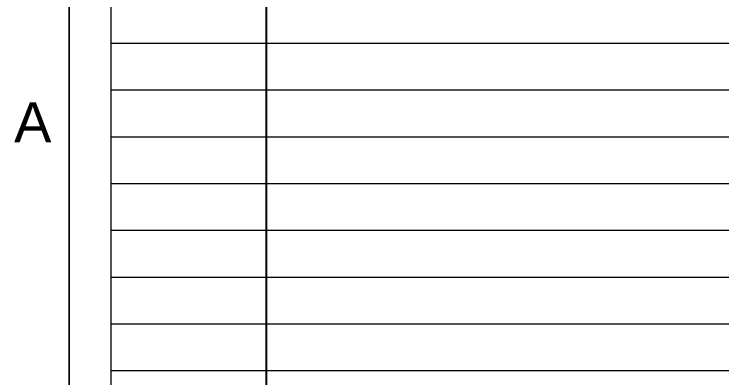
# Model space of a CAD drawing. Header units: inches. Extents: x 0.9 to 36.3, y 0.7 to 23.3.
# Drawn here: x 0.856 to 4.447, y 2.561 to 4.407 of the extents above; entities that cross this region are included whole.
import ezdxf

# ---------------------------------------------------------------- set-up
doc = ezdxf.new("R2010")
doc.units = ezdxf.units.IN
doc.layers.add('Legends', color=250, linetype='Continuous')
doc.layers.add('PDF_Text', color=7, linetype='Continuous')
doc.layers.add('PDF_Geometry', color=7, linetype='Continuous', lineweight=9, true_color=0x777777)
doc.styles.add('PDF GillSansMTCondensed', font='arial.ttf')

msp = doc.modelspace()

# ---------------------------------------------------------------- linework, layer by layer
at = {"layer": 'Legends', "lineweight": 20}
msp.add_line((1.3486, 1.1714), (1.3486, 8.0555), dxfattribs=at)
at = {"layer": 'Legends'}
msp.add_line((2.1352, 7.8205), (2.1352, 1.8858), dxfattribs=at)
at = {"layer": 'Legends', "lineweight": 20}
for points in [[(1.3486, 4.259), (6.265, 4.259)], [(1.3486, 4.0223), (6.265, 4.0223)], [(1.3486, 3.784), (6.265, 3.784)], [(1.3486, 3.5474), (6.265, 3.5474)], [(1.3486, 3.3107), (6.265, 3.3107)], [(1.3486, 3.0724), (6.265, 3.0724)], [(1.3486, 2.8357), (6.265, 2.8357)], [(1.3486, 2.5974), (6.265, 2.5974)]]:
    msp.add_lwpolyline(points, dxfattribs=at)
at = {"layer": 'PDF_Geometry', "linetype": 'ByBlock'}
msp.add_lwpolyline([(1.135, 1.0083), (1.135, 22.9924)], close=True, dxfattribs=at)

# ---------------------------------------------------------------- texts
at = {"layer": 'PDF_Text', "linetype": 'ByBlock', "insert": (0.855, 3.8577), "char_height": 0.2037, "attachment_point": 4, "style": 'PDF GillSansMTCondensed'}
msp.add_mtext('A', dxfattribs=at)

doc.saveas('drawing.dxf')
